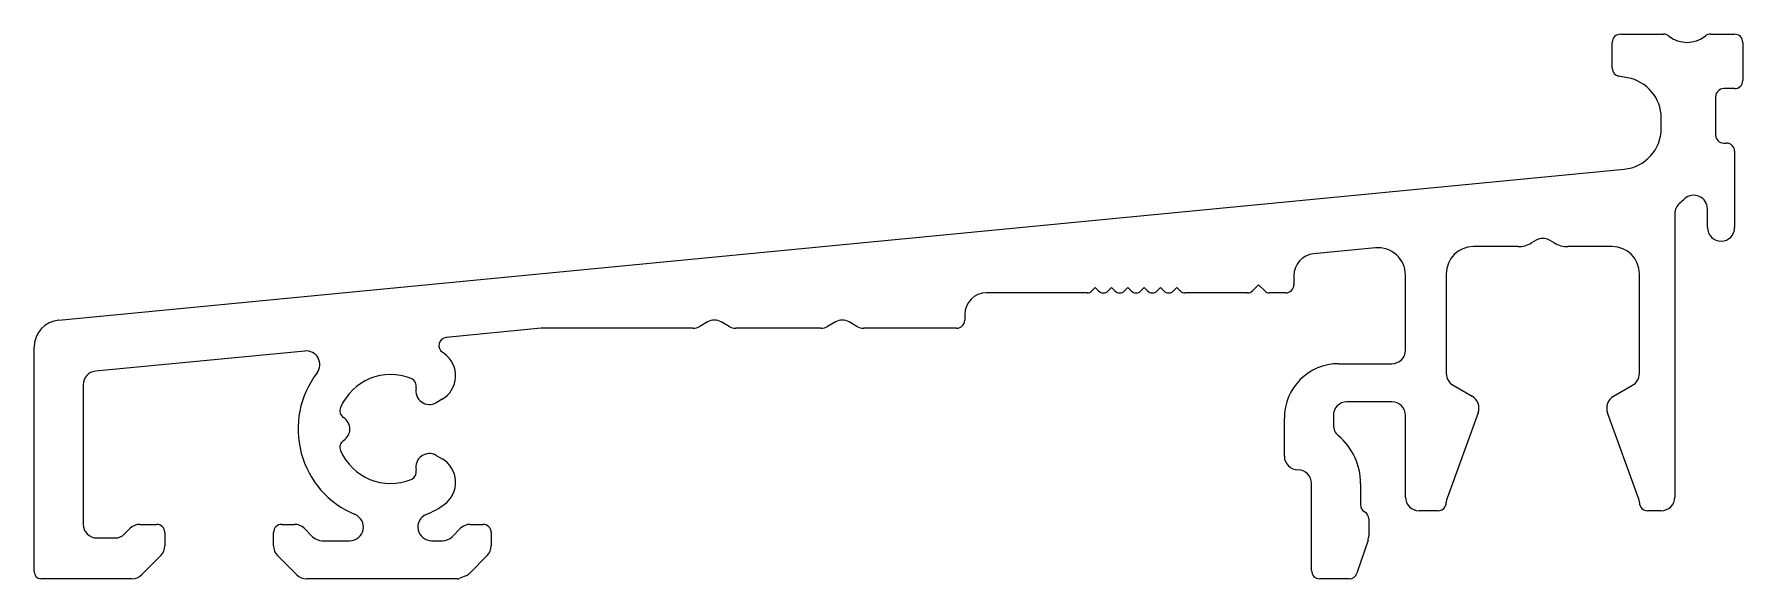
# Model space of a CAD drawing. Extents: x 1281 to 1343.8, y 1135.7 to 1155.7.
import ezdxf

# ---------------------------------------------------------------- set-up
doc = ezdxf.new("R2010")
doc.units = 0
doc.layers.get('0').update_dxf_attribs({"linetype": 'CONTINUOUS'})

msp = doc.modelspace()

# ---------------------------------------------------------------- linework, layer by layer
for p, q in [((1339.344, 1155.695), (1340.933, 1155.695)), ((1342.656, 1155.695), (1343.544, 1155.695)), ((1339.044, 1154.447), (1339.044, 1155.395)), ((1343.844, 1155.395), (1343.844, 1153.995)), ((1339.605, 1154.096), (1339.292, 1154.151)), ((1343.544, 1153.695), (1343.144, 1153.695)), ((1342.844, 1153.395), (1342.844, 1151.995)), ((1340.844, 1152.231), (1340.844, 1152.619)), ((1343.144, 1151.695), (1343.244, 1151.695)), ((1343.544, 1151.395), (1343.544, 1148.595)), ((1281.948, 1145.197), (1339.488, 1150.738)), ((1342.544, 1148.595), (1342.544, 1149.28)), ((1341.344, 1149.108), (1341.344, 1138.695)), ((1336.244, 1148.128), (1336.073, 1148.029)), ((1336.916, 1148.029), (1336.744, 1148.128)), ((1330.348, 1147.848), (1328.068, 1147.629)), ((1335.573, 1147.895), (1333.944, 1147.895)), ((1339.044, 1147.895), (1337.416, 1147.895)), ((1327.344, 1146.833), (1327.344, 1146.495)), ((1331.444, 1144.095), (1331.444, 1146.853)), ((1332.944, 1146.895), (1332.944, 1143.234)), ((1340.044, 1143.234), (1340.044, 1146.895)), ((1319.744, 1146.195), (1316.044, 1146.195)), ((1320.044, 1146.391), (1319.921, 1146.268)), ((1320.167, 1146.268), (1320.044, 1146.391)), ((1320.644, 1146.391), (1320.521, 1146.268)), ((1320.767, 1146.268), (1320.644, 1146.391)), ((1321.244, 1146.391), (1321.121, 1146.268)), ((1321.367, 1146.268), (1321.244, 1146.391)), ((1321.844, 1146.391), (1321.721, 1146.268)), ((1321.967, 1146.268), (1321.844, 1146.391)), ((1322.444, 1146.391), (1322.321, 1146.268)), ((1322.567, 1146.268), (1322.444, 1146.391)), ((1323.044, 1146.391), (1322.921, 1146.268)), ((1323.167, 1146.268), (1323.044, 1146.391)), ((1325.641, 1146.195), (1323.344, 1146.195)), ((1326.044, 1146.495), (1325.817, 1146.268)), ((1326.271, 1146.268), (1326.044, 1146.495)), ((1327.044, 1146.195), (1326.448, 1146.195)), ((1299.676, 1144.895), (1296.187, 1144.559)), ((1305.257, 1144.895), (1299.676, 1144.895)), ((1305.794, 1145.128), (1305.507, 1144.962)), ((1306.582, 1144.962), (1306.294, 1145.128)), ((1309.957, 1144.895), (1306.832, 1144.895)), ((1310.494, 1145.128), (1310.207, 1144.962)), ((1311.282, 1144.962), (1310.994, 1145.128)), ((1314.944, 1144.895), (1311.532, 1144.895)), ((1315.244, 1145.395), (1315.244, 1145.195)), ((1281.044, 1135.945), (1281.044, 1144.202)), ((1290.996, 1144.059), (1283.296, 1143.318)), ((1328.994, 1143.595), (1330.944, 1143.595)), ((1282.844, 1142.82), (1282.844, 1137.695)), ((1333.194, 1142.801), (1333.894, 1142.397)), ((1339.094, 1142.397), (1339.794, 1142.801)), ((1296.034, 1142.286), (1295.821, 1142.163)), ((1330.944, 1142.195), (1329.294, 1142.195)), ((1334.114, 1141.793), (1332.974, 1138.661)), ((1340.014, 1138.661), (1338.874, 1141.793)), ((1326.994, 1140.195), (1326.994, 1141.595)), ((1328.794, 1141.695), (1328.794, 1141.34)), ((1331.444, 1138.695), (1331.444, 1141.695)), ((1295.821, 1140.227), (1296.034, 1140.104)), ((1327.994, 1135.995), (1327.994, 1139.195)), ((1329.794, 1139.195), (1329.794, 1138.415)), ((1332.644, 1138.195), (1331.944, 1138.195)), ((1340.844, 1138.195), (1340.344, 1138.195)), ((1284.369, 1137.341), (1284.576, 1137.549)), ((1284.93, 1137.695), (1285.544, 1137.695)), ((1285.844, 1137.395), (1285.844, 1136.902)), ((1289.844, 1136.902), (1289.844, 1137.395)), ((1290.144, 1137.695), (1290.617, 1137.695)), ((1290.971, 1137.549), (1291.278, 1137.241)), ((1296.411, 1137.241), (1296.718, 1137.549)), ((1297.071, 1137.695), (1297.544, 1137.695)), ((1297.844, 1137.395), (1297.844, 1136.902)), ((1330.094, 1137.895), (1330.094, 1137.276)), ((1283.344, 1137.195), (1284.016, 1137.195)), ((1291.631, 1137.095), (1292.644, 1137.095)), ((1295.644, 1137.095), (1296.057, 1137.095)), ((1330.069, 1137.118), (1329.663, 1135.9)), ((1285.698, 1136.549), (1284.991, 1135.841)), ((1290.698, 1135.841), (1289.991, 1136.549)), ((1297.698, 1136.549), (1297.026, 1135.877)), ((1284.637, 1135.695), (1281.294, 1135.695)), ((1296.587, 1135.695), (1291.051, 1135.695)), ((1296.945, 1135.822), (1296.683, 1135.714)), ((1329.378, 1135.695), (1328.294, 1135.695))]:
    msp.add_line(p, q)
for centre, radius, start, end in [((1339.344, 1155.395), 0.3, 90, 180), ((1340.933, 1155.395), 0.3, 51.60833, 90), ((1341.794, 1156.483), 1.088, 231.60833, 308.39167), ((1342.656, 1155.395), 0.3, 90, 128.39167), ((1343.544, 1155.395), 0.3, 360, 90), ((1339.344, 1154.447), 0.3, 180, 259.99999), ((1339.344, 1152.619), 1.5, 0.00115, 79.99999), ((1343.144, 1153.395), 0.3, 90, 180), ((1343.544, 1153.995), 0.3, 270, 0), ((1339.344, 1152.231), 1.5, 275.5, 0.00115), ((1343.144, 1151.995), 0.3, 180, 270), ((1343.244, 1151.395), 0.3, 360, 90), ((1341.844, 1149.108), 0.5, 128.68219, 180), ((1339.344, 1152.231), 3.5, 308.68219, 312.45415), ((1342.044, 1149.28), 0.5, 0, 132.45415), ((1335.573, 1148.895), 1, 270, 300.00006), ((1336.494, 1147.695), 0.5, 59.99997, 119.99997), ((1337.416, 1148.895), 1, 239.99994, 270), ((1343.044, 1148.595), 0.5, 180, 0), ((1328.144, 1146.833), 0.8, 95.5, 180), ((1330.444, 1146.853), 1, 0, 95.5), ((1333.944, 1146.895), 1, 90, 180), ((1339.044, 1146.895), 1, 0, 90), ((1316.044, 1145.395), 0.8, 90, 180), ((1319.744, 1146.445), 0.25, 270, 315), ((1320.344, 1146.445), 0.25, 225, 315), ((1320.944, 1146.445), 0.25, 225, 315), ((1321.544, 1146.445), 0.25, 225, 315), ((1322.144, 1146.445), 0.25, 225, 315), ((1322.744, 1146.445), 0.25, 225, 315), ((1323.344, 1146.445), 0.25, 225, 270), ((1325.641, 1146.445), 0.25, 270, 315), ((1326.448, 1146.445), 0.25, 225, 270), ((1327.044, 1146.495), 0.3, 270, 0), ((1282.044, 1144.202), 1, 95.5, 180), ((1305.257, 1145.395), 0.5, 270, 300.00005), ((1306.044, 1144.695), 0.5, 59.99995, 120.00005), ((1306.832, 1145.395), 0.5, 239.99995, 270), ((1309.957, 1145.395), 0.5, 270, 300.00005), ((1310.744, 1144.695), 0.5, 59.99995, 120.00005), ((1311.532, 1145.395), 0.5, 239.99995, 270), ((1314.944, 1145.195), 0.3, 270, 0), ((1296.216, 1144.261), 0.3, 95.5, 235.94597), ((1291.044, 1143.562), 0.5, 322.64053, 95.5), ((1295.534, 1143.152), 1, 300, 54.62432), ((1294.144, 1141.195), 3.4, 54.62434, 55.94597), ((1328.994, 1141.595), 2, 90, 180), ((1330.944, 1144.095), 0.5, 270, 0), ((1283.344, 1142.82), 0.5, 95.5, 180), ((1294.144, 1141.195), 3.4, 142.64053, 247.37992), ((1294.144, 1141.195), 2, 67.68009, 156.79743), ((1294.79, 1142.768), 0.3, 347.63041, 67.68009), ((1333.444, 1143.234), 0.5, 180, 239.99999), ((1339.544, 1143.234), 0.5, 300.00001, 0), ((1295.571, 1142.596), 0.5, 167.63041, 300), ((1333.644, 1141.964), 0.5, 340, 59.99999), ((1339.344, 1141.964), 0.5, 120.00001, 200), ((1292.582, 1141.865), 0.3, 156.79743, 236.84711), ((1329.294, 1141.695), 0.5, 90, 180), ((1330.944, 1141.695), 0.5, 0, 90), ((1292.144, 1141.195), 0.5, 303.15289, 56.84711), ((1329.294, 1141.34), 0.5, 180, 229.99464), ((1292.582, 1140.525), 0.3, 123.15289, 203.20257), ((1327.494, 1139.195), 2.3, 0, 49.99464), ((1294.144, 1141.195), 2, 203.20257, 292.31992), ((1295.571, 1139.794), 0.5, 60, 192.3696), ((1295.534, 1139.238), 1, 305.37568, 60), ((1327.494, 1140.195), 0.5, 180, 270), ((1294.79, 1139.622), 0.3, 292.31992, 12.3696), ((1327.494, 1139.195), 0.5, 0, 90), ((1331.944, 1138.695), 0.5, 180, 270), ((1333.444, 1138.49), 0.5, 160, 179.6537), ((1339.544, 1138.49), 0.5, 0.34631, 20), ((1340.844, 1138.695), 0.5, 270, 0), ((1292.644, 1137.595), 0.5, 270, 67.37992), ((1295.644, 1137.595), 0.5, 112.61988, 270), ((1294.144, 1141.195), 3.4, 292.61988, 305.37568), ((1330.094, 1138.415), 0.3, 180, 240), ((1329.794, 1137.895), 0.3, 0, 60), ((1332.644, 1138.495), 0.3, 270, 359.6537), ((1340.344, 1138.495), 0.3, 180.34631, 270), ((1283.344, 1137.695), 0.5, 180, 270), ((1284.016, 1137.695), 0.5, 270, 315.00005), ((1284.93, 1137.195), 0.5, 89.99997, 134.99997), ((1285.544, 1137.395), 0.3, 0, 90), ((1290.144, 1137.395), 0.3, 90, 180), ((1290.617, 1137.195), 0.5, 44.99997, 90), ((1297.071, 1137.195), 0.5, 90, 135.00003), ((1297.544, 1137.395), 0.3, 0, 90), ((1285.344, 1136.902), 0.5, 315.00001, 0), ((1290.344, 1136.902), 0.5, 180, 224.99999), ((1291.631, 1137.595), 0.5, 224.99997, 270), ((1296.057, 1137.595), 0.5, 270, 315.00003), ((1297.344, 1136.902), 0.5, 315.00001, 0), ((1329.594, 1137.276), 0.5, 341.56506, 0.00001), ((1281.294, 1135.945), 0.25, 180, 270), ((1284.637, 1136.195), 0.5, 270, 315.00001), ((1291.051, 1136.195), 0.5, 224.99999, 270), ((1296.587, 1135.945), 0.25, 270, 292.50001), ((1296.849, 1136.053), 0.25, 292.50001, 315.00001), ((1328.294, 1135.995), 0.3, 180, 270), ((1329.378, 1135.995), 0.3, 270, 341.56505)]:
    msp.add_arc(centre, radius, start, end)

doc.saveas('drawing.dxf')
